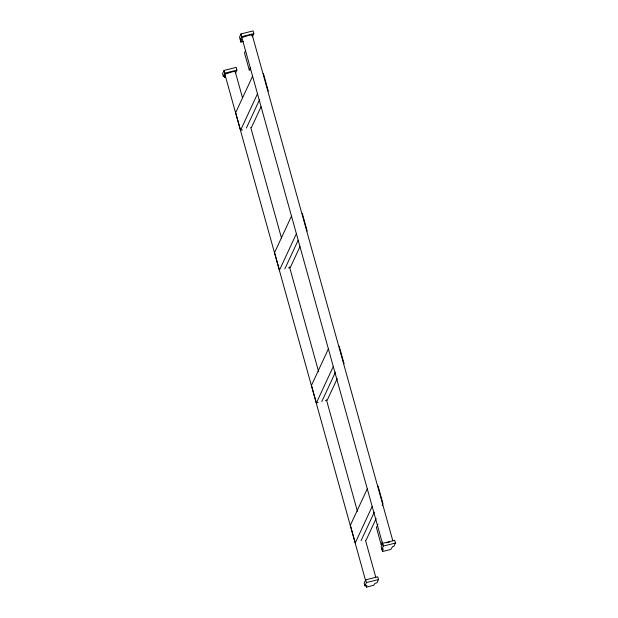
<?xml version="1.0" encoding="UTF-8"?>
<svg xmlns="http://www.w3.org/2000/svg" width="618" height="618" viewBox="0 0 618 618"><rect width="100%" height="100%" fill="white"/><g stroke="black" fill="none" stroke-linecap="round" stroke-linejoin="round"><path stroke-width="0.93" d="M366.451 587.1L366.845 585.362L364.906 585.849L364.149 583.114L365.671 579.838L377.752 576.81L378.51 579.537L376.988 582.82L375.049 583.307L373.72 585.277L366.451 587.1L365.941 585.277M243.407 41.468L240.904 42.101L241.638 39.529L240.286 39.869L241.777 36.655L241.02 33.928L253.094 30.9L253.851 33.627L252.36 36.841M382.488 551.519L383.23 548.946L381.878 549.286L383.369 546.073L382.604 543.346L394.686 540.317L395.443 543.052L393.952 546.258L392.6 546.598L390.839 549.425L382.488 551.519L381.113 546.559L382.604 543.346M235.396 73.403L236.926 70.12L236.161 67.385L224.079 70.421L222.557 73.697L223.314 76.431L225.253 75.944L224.859 77.683L224.357 75.859M241.02 33.928L239.529 37.142L240.904 42.101M223.314 76.431L224.836 73.148L224.079 70.421M251.827 35.813L252.229 34.956L249.649 35.064L242.457 37.404L242.055 38.262L382.882 544.952M245.694 50.413L244.512 52.963L249.255 70.027L250.638 69.68M249.255 70.027L250.437 67.478M252.569 76.261L235.674 112.661L240.572 130.267L242.372 129.811M240.572 130.267L257.467 93.866M246.389 128.042L259.668 99.444M251.41 127.547L261.066 106.752M291.464 216.192L274.57 252.592L279.46 270.197L296.354 233.797M284.883 268.838L298.154 240.24M299.954 246.682L290.305 267.478L288.498 267.934M328.367 348.961L311.472 385.362L316.362 402.967L318.17 402.511M316.362 402.967L333.256 366.567M321.785 401.607L335.458 372.144M337.258 378.579L327.2 400.248L325.4 400.703M367.254 488.892L350.36 525.292L355.257 542.898L372.152 506.497M361.074 540.673L374.353 512.075M366.095 540.178L376.153 518.517M382.187 505.516L382.99 503.778L378.1 486.173M378 524.172L376.424 527.563L381.167 544.628L382.55 544.28M381.167 544.628L382.349 542.086M364.906 585.849L366.428 582.565L365.671 579.838M241.777 36.655L253.851 33.627M224.836 73.148L236.926 70.12M386.428 542.766L389.664 541.955M383.369 546.073L395.443 543.052M366.428 582.565L378.51 579.537M263.415 73.542L268.305 91.147M302.302 213.473L307.2 231.086M339.205 346.242L344.102 363.847M252.229 34.956L392.793 540.711M242.457 97.621L235.219 71.588L232.638 71.696L225.446 74.036L225.052 74.902L365.617 580.657M250.723 127.37L281.476 238.007M289.487 266.829L318.679 371.881M326.435 399.776L357.443 511.341M365.454 540.163L375.79 577.351"/></g></svg>
